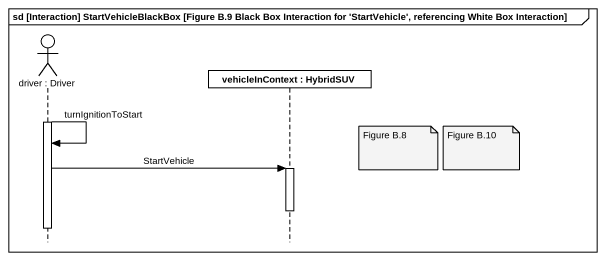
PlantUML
@startuml
mainframe sd [Interaction] StartVehicleBlackBox [Figure B.9 Black Box Interaction for 'StartVehicle', referencing White Box Interaction]
hide footbox
actor "driver : Driver" as driver #FFFFFF
participant "vehicleInContext : HybridSUV" as vehicleInContext #FFFFFF

activate driver
driver -> driver : turnIgnitionToStart
note right of vehicleInContext : Figure B.8
note right of vehicleInContext : Figure B.10
driver -> vehicleInContext : StartVehicle
activate vehicleInContext
deactivate vehicleInContext
deactivate driver
@enduml
